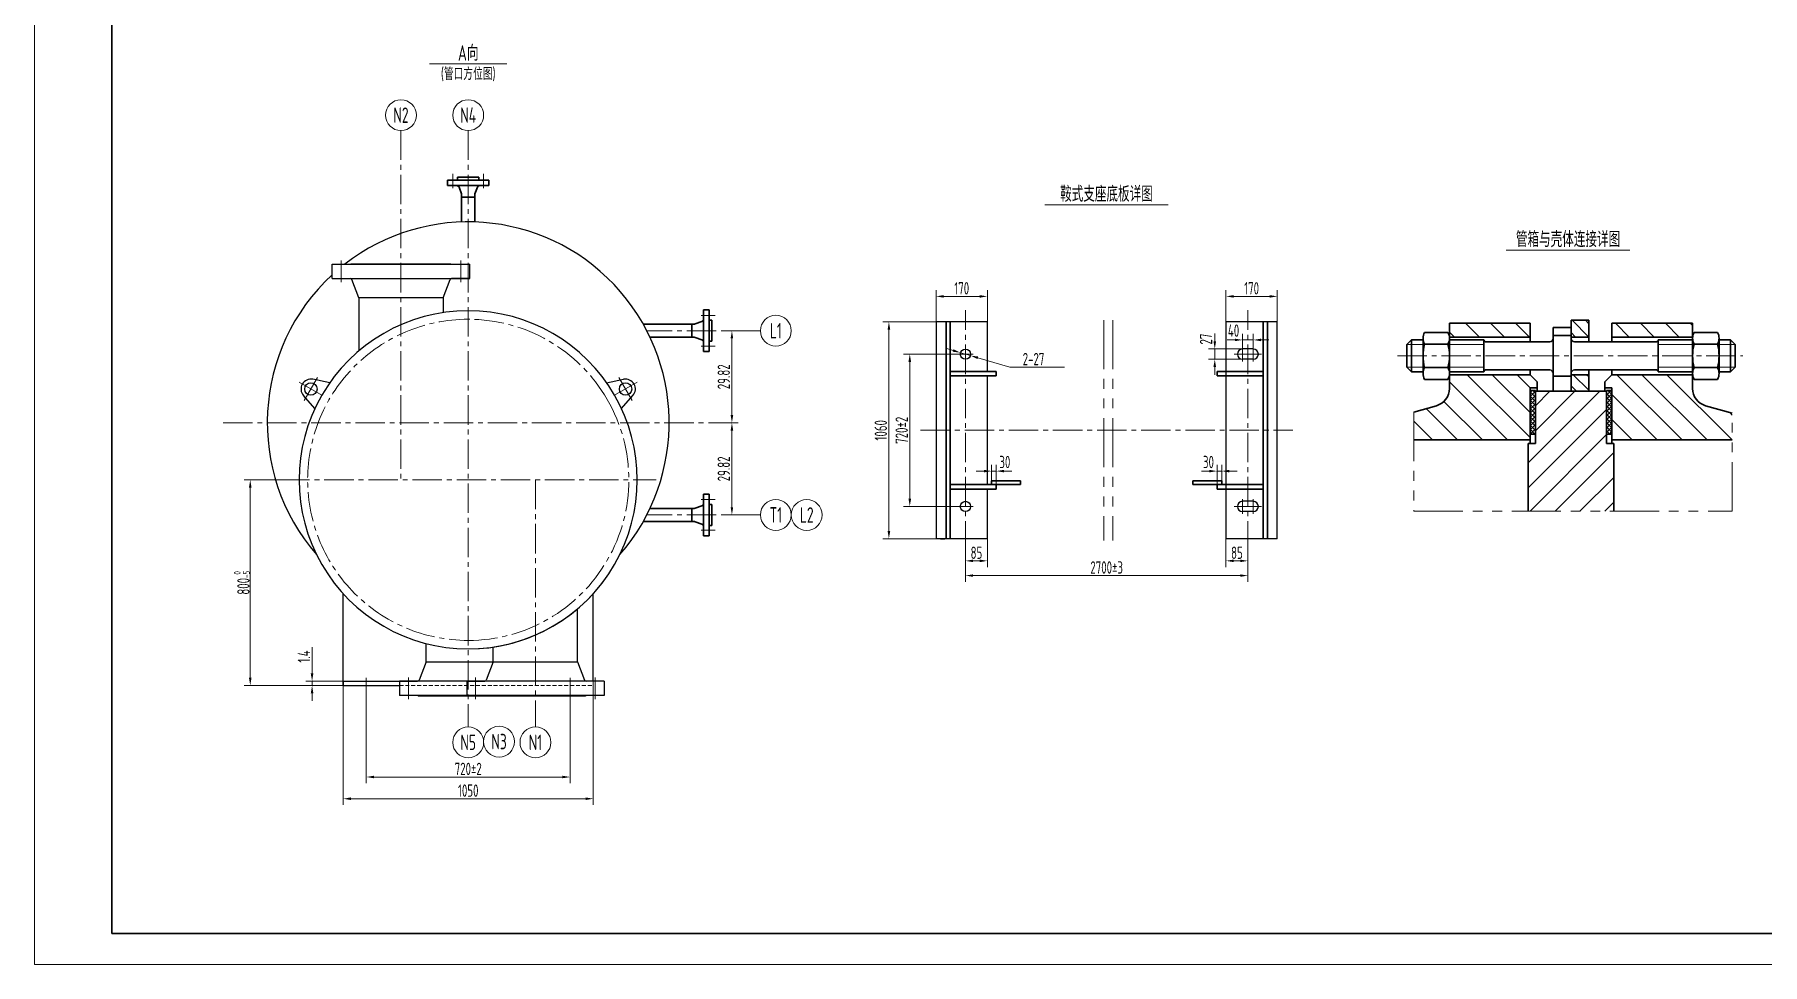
# Model space of a CAD drawing. Header units: millimetres. Extents: x 5765 to 6606, y -201 to 393.
# Drawn here: x 5765 to 6324, y -201 to 101 of the extents above; entities that cross this region are included whole.
import ezdxf
from ezdxf.enums import TextEntityAlignment as Align

# ---------------------------------------------------------------- set-up
doc = ezdxf.new("R2010")
doc.units = ezdxf.units.MM
for name, pattern in [('CENTER2', [28.575, 19.05, -3.175, 3.175, -3.175]), ('DASHED2', [9.525, 6.35, -3.175]), ('PHANTOM2', [31.75, 15.875, -3.175, 3.175, -3.175, 3.175, -3.175])]:
    doc.linetypes.add(name, pattern=pattern)
for name, color, linetype, lineweight in [('1粗实线', 7, 'Continuous', 35), ('2细实线', 3, 'Continuous', 13), ('3中心线', 1, 'CENTER2', 13), ('4虚线', 4, 'DASHED2', 13), ('5双点划线', 2, 'PHANTOM2', 13), ('6剖面线', 6, 'Continuous', 13), ('7文本', 2, 'Continuous', 13), ('8标注', 3, 'Continuous', 13), ('9图表', 4, 'Continuous', 13)]:
    doc.layers.add(name, color=color, linetype=linetype, lineweight=lineweight)
doc.styles.add('lanpec', font='bpec_e.shx', dxfattribs={"width": 0.75, "bigfont": 'hztxt.shx'})
doc.styles.add('lanpec-dim', font='bpec_e.shx', dxfattribs={"width": 0.75})
doc.dimstyles.new('lanpec', dxfattribs={"dimtxt": 4, "dimasz": 2.5, "dimexe": 2, "dimexo": 0, "dimtad": 1, "dimdsep": 46, "dimtxsty": 'lanpec-dim', "dimcen": 2.5, "dimclrd": 256, "dimclre": 256, "dimclrt": 256, "dimazin": 0, "dimtfac": 1, "dimtmove": 0, "dimatfit": 3, "dimfxl": 1, "dimlwd": -1, "dimlwe": -1, "dimarcsym": 0})
doc.dimstyles.new('lanpec$0', dxfattribs={"dimscale": 10, "dimtxt": 4, "dimasz": 2.5, "dimexe": 2, "dimexo": 0, "dimtad": 1, "dimdec": 1, "dimdsep": 46, "dimtxsty": 'lanpec-dim', "dimcen": 0.09, "dimclrd": 256, "dimclre": 256, "dimclrt": 256, "dimadec": 1, "dimazin": 0, "dimtfac": 0.707, "dimtdec": 1, "dimtmove": 0, "dimatfit": 3, "dimfxl": 1, "dimarcsym": 0})
doc.dimstyles.new('lanpec$3', dxfattribs={"dimtxt": 4, "dimasz": 2.5, "dimexe": 2, "dimexo": 0, "dimtad": 1, "dimtih": 1, "dimtoh": 1, "dimdsep": 46, "dimtxsty": 'lanpec-dim', "dimcen": 2.5, "dimclrd": 256, "dimclre": 256, "dimclrt": 256, "dimazin": 0, "dimtfac": 1, "dimtmove": 0, "dimatfit": 3, "dimfxl": 1, "dimlwd": -1, "dimlwe": -1, "dimarcsym": 0})
pattern_1 = [(135, (5538.121, 1424.7314), (-4.041115, -4.041115), [])]
pattern_2 = [(45, (5538.121, 1424.7314), (-0.6735192, 0.6735192), []), (135, (5538.121, 1424.7314), (-0.6735192, -0.6735192), [])]

# ---------------------------------------------------------------- blocks, each defined once
blk = doc.blocks.new('A1')
at = {"layer": '1粗实线'}
blk.add_lwpolyline([(-816, 10), (-10, 10), (-10, 584), (-816, 584)], close=True, dxfattribs=at)
at = {"layer": '9图表'}
blk.add_lwpolyline([(-841, 0), (0, 0), (0, 594), (-841, 594)], close=True, dxfattribs=at)
blk = doc.blocks.new('*D25')
at = {"layer": '8标注', "transparency": 16777216}
for p, q in [((6056.91, 7.52), (6056.91, 17.76)), ((6073.55, 7.52), (6073.55, 17.76)), ((6059.41, 15.76), (6071.05, 15.76))]:
    blk.add_line(p, q, dxfattribs=at)
for points in [[(6059.41, 16.18), (6059.41, 15.34), (6056.91, 15.76)], [(6071.05, 16.18), (6071.05, 15.34), (6073.55, 15.76)]]:
    blk.add_solid(points, dxfattribs=at)
at = {"layer": 'Defpoints', "color": 0, "transparency": 16777216}
for p in [(6073.55, 15.76), (6056.91, 7.52), (6073.55, 7.52)]:
    blk.add_point(p, dxfattribs=at)
at = {"layer": '8标注', "transparency": 16777216, "insert": (6065.23, 18.38), "char_height": 4, "attachment_point": 5, "style": 'lanpec-dim'}
blk.add_mtext('170', dxfattribs=at)
blk = doc.blocks.new('*D34')
at = {"layer": '8标注', "transparency": 16777216}
for p, q in [((6150.78, 7.52), (6150.78, 17.76)), ((6167.41, 7.52), (6167.41, 17.76)), ((6153.28, 15.76), (6164.91, 15.76))]:
    blk.add_line(p, q, dxfattribs=at)
for points in [[(6153.28, 16.18), (6153.28, 15.34), (6150.78, 15.76)], [(6164.91, 16.18), (6164.91, 15.34), (6167.41, 15.76)]]:
    blk.add_solid(points, dxfattribs=at)
at = {"layer": 'Defpoints', "color": 0, "transparency": 16777216}
for p in [(6167.41, 15.76), (6150.78, 7.52), (6167.41, 7.52)]:
    blk.add_point(p, dxfattribs=at)
at = {"layer": '8标注', "transparency": 16777216, "insert": (6159.09, 18.38), "char_height": 4, "attachment_point": 5, "style": 'lanpec-dim'}
blk.add_mtext('170', dxfattribs=at)
blk = doc.blocks.new('*D26')
at = {"layer": '8标注', "transparency": 16777216}
for p, q in [((6066.43, -66.53), (6066.43, -76.65)), ((6157.89, -66.53), (6157.89, -76.65)), ((6068.93, -74.65), (6155.39, -74.65))]:
    blk.add_line(p, q, dxfattribs=at)
for points in [[(6068.93, -74.23), (6068.93, -75.06), (6066.43, -74.65)], [(6155.39, -74.23), (6155.39, -75.06), (6157.89, -74.65)]]:
    blk.add_solid(points, dxfattribs=at)
at = {"layer": 'Defpoints', "color": 0, "transparency": 16777216}
for p in [(6066.43, -66.53), (6157.89, -66.53), (6157.89, -74.65)]:
    blk.add_point(p, dxfattribs=at)
at = {"layer": '8标注', "transparency": 16777216, "insert": (6112.16, -72.02), "char_height": 4, "width": 3.1429, "attachment_point": 5, "style": 'lanpec-dim'}
blk.add_mtext('2700%%P3', dxfattribs=at)
blk = doc.blocks.new('*D27')
at = {"layer": '8标注', "transparency": 16777216}
for p, q in [((6147.16, 1.23), (6147.16, 3.73)), ((6156.16, -1.27), (6145.16, -1.27)), ((6156.16, -4.6), (6145.16, -4.6)), ((6147.16, -1.27), (6147.16, -4.6)), ((6147.16, -7.1), (6147.16, -9.6))]:
    blk.add_line(p, q, dxfattribs=at)
for points in [[(6146.74, 1.23), (6147.58, 1.23), (6147.16, -1.27)], [(6146.74, -7.1), (6147.58, -7.1), (6147.16, -4.6)]]:
    blk.add_solid(points, dxfattribs=at)
at = {"layer": 'Defpoints', "color": 0, "transparency": 16777216}
for p in [(6147.16, -4.6), (6156.16, -1.27), (6156.16, -4.6)]:
    blk.add_point(p, dxfattribs=at)
at = {"layer": '8标注', "transparency": 16777216, "insert": (6144.33, 1.95), "char_height": 4, "attachment_point": 5, "rotation": 90, "style": 'lanpec-dim'}
blk.add_mtext('27', dxfattribs=at)
blk = doc.blocks.new('*D28')
at = {"layer": '8标注', "transparency": 16777216}
for p, q in [((6153.66, 1.66), (6151.16, 1.66)), ((6156.16, -1.27), (6156.16, 3.66)), ((6159.63, 1.66), (6156.16, 1.66)), ((6159.63, -1.27), (6159.63, 3.66)), ((6162.13, 1.66), (6164.63, 1.66))]:
    blk.add_line(p, q, dxfattribs=at)
for points in [[(6153.66, 2.08), (6153.66, 1.25), (6156.16, 1.66)], [(6162.13, 2.08), (6162.13, 1.25), (6159.63, 1.66)]]:
    blk.add_solid(points, dxfattribs=at)
at = {"layer": 'Defpoints', "color": 0, "transparency": 16777216}
for p in [(6156.16, 1.66), (6156.16, -1.27), (6159.63, -1.27)]:
    blk.add_point(p, dxfattribs=at)
at = {"layer": '8标注', "transparency": 16777216, "insert": (6153.24, 4.67), "char_height": 4, "attachment_point": 5, "style": 'lanpec-dim'}
blk.add_mtext('40', dxfattribs=at)
blk = doc.blocks.new('*D29')
at = {"layer": '8标注', "transparency": 16777216}
for p, q in [((6063.94, -2.94), (6046.41, -2.94)), ((6048.41, -5.44), (6048.41, -49.76)), ((6063.94, -52.26), (6046.41, -52.26))]:
    blk.add_line(p, q, dxfattribs=at)
for points in [[(6047.99, -5.44), (6048.83, -5.44), (6048.41, -2.94)], [(6047.99, -49.76), (6048.83, -49.76), (6048.41, -52.26)]]:
    blk.add_solid(points, dxfattribs=at)
at = {"layer": 'Defpoints', "color": 0, "transparency": 16777216}
for p in [(6063.94, -2.94), (6048.41, -52.26), (6063.94, -52.26)]:
    blk.add_point(p, dxfattribs=at)
at = {"layer": '8标注', "transparency": 16777216, "insert": (6045.79, -27.6), "char_height": 4, "width": 3.1429, "attachment_point": 5, "rotation": 90, "style": 'lanpec-dim'}
blk.add_mtext('720±2', dxfattribs=at)
blk = doc.blocks.new('*D30')
at = {"layer": '8标注', "transparency": 16777216}
for p, q in [((6056.91, 7.52), (6039.65, 7.52)), ((6041.65, -60.21), (6041.65, 5.02)), ((6056.91, -62.71), (6039.65, -62.71))]:
    blk.add_line(p, q, dxfattribs=at)
for points in [[(6041.24, 5.02), (6042.07, 5.02), (6041.65, 7.52)], [(6041.24, -60.21), (6042.07, -60.21), (6041.65, -62.71)]]:
    blk.add_solid(points, dxfattribs=at)
at = {"layer": 'Defpoints', "color": 0, "transparency": 16777216}
for p in [(6041.65, 7.52), (6056.91, 7.52), (6056.91, -62.71)]:
    blk.add_point(p, dxfattribs=at)
at = {"layer": '8标注', "transparency": 16777216, "insert": (6039.03, -27.6), "char_height": 4, "attachment_point": 5, "rotation": 90, "style": 'lanpec-dim'}
blk.add_mtext('1060', dxfattribs=at)
blk = doc.blocks.new('*D31')
at = {"layer": '8标注', "transparency": 16777216}
for p, q in [((6066.43, -62.71), (6066.43, -71.87)), ((6073.55, -62.71), (6073.55, -71.87)), ((6068.93, -69.87), (6071.05, -69.87))]:
    blk.add_line(p, q, dxfattribs=at)
for points in [[(6068.93, -69.46), (6068.93, -70.29), (6066.43, -69.87)], [(6071.05, -69.46), (6071.05, -70.29), (6073.55, -69.87)]]:
    blk.add_solid(points, dxfattribs=at)
at = {"layer": 'Defpoints', "color": 0, "transparency": 16777216}
for p in [(6066.43, -62.71), (6073.55, -62.71), (6073.55, -69.87)]:
    blk.add_point(p, dxfattribs=at)
at = {"layer": '8标注', "transparency": 16777216, "insert": (6069.99, -67.25), "char_height": 4, "attachment_point": 5, "style": 'lanpec-dim'}
blk.add_mtext('85', dxfattribs=at)
blk = doc.blocks.new('*D32')
at = {"layer": '8标注', "transparency": 16777216}
for p, q in [((6150.78, -62.71), (6150.78, -71.87)), ((6157.89, -62.71), (6157.89, -71.87)), ((6155.39, -69.87), (6153.28, -69.87))]:
    blk.add_line(p, q, dxfattribs=at)
for points in [[(6153.28, -69.46), (6153.28, -70.29), (6150.78, -69.87)], [(6155.39, -69.46), (6155.39, -70.29), (6157.89, -69.87)]]:
    blk.add_solid(points, dxfattribs=at)
at = {"layer": 'Defpoints', "color": 0, "transparency": 16777216}
for p in [(6150.78, -62.71), (6157.89, -62.71), (6150.78, -69.87)]:
    blk.add_point(p, dxfattribs=at)
at = {"layer": '8标注', "transparency": 16777216, "insert": (6154.33, -67.25), "char_height": 4, "attachment_point": 5, "style": 'lanpec-dim'}
blk.add_mtext('85', dxfattribs=at)
blk = doc.blocks.new('*D35')
at = {"layer": '8标注', "transparency": 16777216}
for p, q in [((6062.44, -1.76), (6060.04, -1.05)), ((6064.83, -2.47), (6068.03, -3.41)), ((6080.78, -7.16), (6070.42, -4.11)), ((6092.92, -7.16), (6080.78, -7.16))]:
    blk.add_line(p, q, dxfattribs=at)
for points in [[(6062.55, -1.36), (6062.32, -2.16), (6064.83, -2.47)], [(6070.54, -3.71), (6070.31, -4.51), (6068.03, -3.41)]]:
    blk.add_solid(points, dxfattribs=at)
at = {"layer": 'Defpoints', "color": 0, "transparency": 16777216}
for p in [(6064.83, -2.47), (6068.03, -3.41)]:
    blk.add_point(p, dxfattribs=at)
at = {"layer": '8标注', "transparency": 16777216, "insert": (6088.48, -4.54), "char_height": 4, "attachment_point": 5, "style": 'lanpec-dim'}
blk.add_mtext('2-27', dxfattribs=at)
blk = doc.blocks.new('*D36')
at = {"layer": '8标注', "transparency": 16777216}
for p, q in [((6074.92, -43.91), (6074.92, -38.82)), ((6076.41, -45.18), (6076.41, -38.82)), ((6072.42, -40.82), (6069.92, -40.82)), ((6074.92, -40.82), (6076.41, -40.82)), ((6078.91, -40.82), (6081.41, -40.82))]:
    blk.add_line(p, q, dxfattribs=at)
for points in [[(6072.42, -40.4), (6072.42, -41.23), (6074.92, -40.82)], [(6078.91, -40.4), (6078.91, -41.23), (6076.41, -40.82)]]:
    blk.add_solid(points, dxfattribs=at)
at = {"layer": 'Defpoints', "color": 0, "transparency": 16777216}
for p in [(6074.92, -43.91), (6076.41, -40.82), (6076.41, -45.18)]:
    blk.add_point(p, dxfattribs=at)
at = {"layer": '8标注', "transparency": 16777216, "insert": (6079.2, -37.87), "char_height": 4, "attachment_point": 5, "style": 'lanpec-dim'}
blk.add_mtext('30', dxfattribs=at)
blk = doc.blocks.new('*D33')
at = {"layer": '8标注', "transparency": 16777216}
for p, q in [((6147.91, -45.18), (6147.91, -38.82)), ((6149.4, -43.91), (6149.4, -38.82)), ((6145.41, -40.82), (6142.91, -40.82)), ((6149.4, -40.82), (6147.91, -40.82)), ((6151.9, -40.82), (6154.4, -40.82))]:
    blk.add_line(p, q, dxfattribs=at)
for points in [[(6145.41, -40.4), (6145.41, -41.23), (6147.91, -40.82)], [(6151.9, -40.4), (6151.9, -41.23), (6149.4, -40.82)]]:
    blk.add_solid(points, dxfattribs=at)
at = {"layer": 'Defpoints', "color": 0, "transparency": 16777216}
for p in [(6147.91, -40.82), (6149.4, -43.91), (6147.91, -45.18)]:
    blk.add_point(p, dxfattribs=at)
at = {"layer": '8标注', "transparency": 16777216, "insert": (6145.12, -37.87), "char_height": 4, "attachment_point": 5, "style": 'lanpec-dim'}
blk.add_mtext('30', dxfattribs=at)
blk = doc.blocks.new('*U38')
at = {"layer": '2细实线'}
blk.add_line((-20, 0), (20, 0), dxfattribs=at)
at = {"layer": '7文本', "style": 'lanpec', "width": 0.75}
for tag, height, p in [('节点图名称', 5, (0, 3.5)), ('比例', 4, (0, -3.25))]:
    blk.add_attdef(tag, text='', height=height, dxfattribs=at).set_placement(p, align=Align.MIDDLE_CENTER)
blk = doc.blocks.new('*D67')
at = {"layer": '8标注', "transparency": 16777216}
for p, q in [((5872.44, -112.45), (5872.44, -141.87)), ((5938.44, -112.38), (5938.44, -141.87)), ((5874.94, -139.87), (5935.94, -139.87))]:
    blk.add_line(p, q, dxfattribs=at)
for points in [[(5874.94, -139.45), (5874.94, -140.28), (5872.44, -139.87)], [(5935.94, -139.45), (5935.94, -140.28), (5938.44, -139.87)]]:
    blk.add_solid(points, dxfattribs=at)
at = {"layer": 'Defpoints', "color": 0, "transparency": 16777216}
for p in [(5872.44, -112.45), (5938.44, -112.38), (5938.44, -139.87)]:
    blk.add_point(p, dxfattribs=at)
at = {"layer": '8标注', "transparency": 16777216, "insert": (5905.44, -137.24), "char_height": 4, "attachment_point": 5, "style": 'lanpec-dim'}
blk.add_mtext('720±2', dxfattribs=at)
blk = doc.blocks.new('*D68')
at = {"layer": '8标注', "transparency": 16777216}
for p, q in [((5864.94, -110.24), (5864.94, -148.9)), ((5945.94, -110.24), (5945.94, -148.9)), ((5867.44, -146.9), (5943.44, -146.9))]:
    blk.add_line(p, q, dxfattribs=at)
for points in [[(5867.44, -146.48), (5867.44, -147.32), (5864.94, -146.9)], [(5943.44, -146.48), (5943.44, -147.32), (5945.94, -146.9)]]:
    blk.add_solid(points, dxfattribs=at)
at = {"layer": 'Defpoints', "color": 0, "transparency": 16777216}
for p in [(5864.94, -110.24), (5945.94, -110.24), (5945.94, -146.9)]:
    blk.add_point(p, dxfattribs=at)
at = {"layer": '8标注', "transparency": 16777216, "insert": (5905.44, -144.27), "char_height": 4, "attachment_point": 5, "style": 'lanpec-dim'}
blk.add_mtext('1050', dxfattribs=at)
blk = doc.blocks.new('*D69')
at = {"layer": '8标注', "transparency": 16777216}
for p, q in [((5845.34, -43.64), (5832.87, -43.64)), ((5834.87, -46.14), (5834.87, -107.74)), ((5864.94, -110.24), (5832.87, -110.24))]:
    blk.add_line(p, q, dxfattribs=at)
for points in [[(5834.45, -46.14), (5835.29, -46.14), (5834.87, -43.64)], [(5834.45, -107.74), (5835.29, -107.74), (5834.87, -110.24)]]:
    blk.add_solid(points, dxfattribs=at)
at = {"layer": 'Defpoints', "color": 0, "transparency": 16777216}
for p in [(5845.34, -43.64), (5834.87, -110.24), (5864.94, -110.24)]:
    blk.add_point(p, dxfattribs=at)
at = {"layer": '8标注', "transparency": 16777216, "insert": (5832.14, -76.94), "char_height": 4, "attachment_point": 5, "rotation": 90, "style": 'lanpec-dim'}
blk.add_mtext('800{\\H0.525x;\\S 0^ -5;}', dxfattribs=at)
blk = doc.blocks.new('管口号')
at = {"layer": '2细实线'}
blk.add_circle((0, 5), 5, dxfattribs=at)
at = {"layer": '7文本', "style": 'lanpec', "width": 0.75}
blk.add_attdef('N', text='', height=5, dxfattribs=at).set_placement((0, 5), align=Align.MIDDLE_CENTER)
blk = doc.blocks.new('*U66')
at = {"layer": '2细实线'}
blk.add_line((-12.5, 0), (12.5, 0), dxfattribs=at)
at = {"layer": '7文本', "style": 'lanpec', "width": 0.75}
for tag, height, p in [('节点图名称', 5, (0, 3.5)), ('比例', 4, (0, -3.25))]:
    blk.add_attdef(tag, text='', height=height, dxfattribs=at).set_placement(p, align=Align.MIDDLE_CENTER)
blk = doc.blocks.new('*D70')
at = {"layer": '8标注', "transparency": 16777216}
for p, q in [((5854.88, -106.34), (5854.88, -97.82)), ((5864.94, -108.84), (5852.88, -108.84)), ((5864.94, -110.24), (5852.88, -110.24)), ((5854.88, -110.24), (5854.88, -108.84)), ((5854.88, -112.74), (5854.88, -115.24))]:
    blk.add_line(p, q, dxfattribs=at)
for points in [[(5854.46, -106.34), (5855.3, -106.34), (5854.88, -108.84)], [(5854.46, -112.74), (5855.3, -112.74), (5854.88, -110.24)]]:
    blk.add_solid(points, dxfattribs=at)
at = {"layer": 'Defpoints', "color": 0, "transparency": 16777216}
for p in [(5854.88, -108.84), (5864.94, -108.84), (5864.94, -110.24)]:
    blk.add_point(p, dxfattribs=at)
at = {"layer": '8标注', "transparency": 16777216, "insert": (5852.25, -100.83), "char_height": 4, "attachment_point": 5, "rotation": 90, "style": 'lanpec-dim'}
blk.add_mtext('1.4', dxfattribs=at)
blk = doc.blocks.new('*D72')
at = {"layer": '8标注', "transparency": 16777216}
for p, q in [((5988.82, 4.64), (5992.82, 4.64)), ((5990.82, 2.14), (5990.82, -22.68)), ((5984.82, -25.18), (5992.82, -25.18))]:
    blk.add_line(p, q, dxfattribs=at)
for points in [[(5990.4, 2.14), (5991.24, 2.14), (5990.82, 4.64)], [(5990.4, -22.68), (5991.24, -22.68), (5990.82, -25.18)]]:
    blk.add_solid(points, dxfattribs=at)
at = {"layer": 'Defpoints', "color": 0, "transparency": 16777216}
for p in [(5988.82, 4.64), (5984.82, -25.18), (5990.82, -25.18)]:
    blk.add_point(p, dxfattribs=at)
at = {"layer": '8标注', "transparency": 16777216, "insert": (5988.19, -10.27), "char_height": 4, "attachment_point": 5, "rotation": 90, "style": 'lanpec-dim'}
blk.add_mtext('29.82', dxfattribs=at)
blk = doc.blocks.new('*D71')
at = {"layer": '8标注', "transparency": 16777216}
for p, q in [((5984.82, -25.18), (5992.82, -25.18)), ((5990.82, -52.5), (5990.82, -27.68)), ((5987.9, -55), (5992.82, -55))]:
    blk.add_line(p, q, dxfattribs=at)
for points in [[(5990.4, -27.68), (5991.24, -27.68), (5990.82, -25.18)], [(5990.4, -52.5), (5991.24, -52.5), (5990.82, -55)]]:
    blk.add_solid(points, dxfattribs=at)
at = {"layer": 'Defpoints', "color": 0, "transparency": 16777216}
for p in [(5984.82, -25.18), (5990.82, -25.18), (5987.9, -55)]:
    blk.add_point(p, dxfattribs=at)
at = {"layer": '8标注', "transparency": 16777216, "insert": (5988.19, -40.09), "char_height": 4, "attachment_point": 5, "rotation": 90, "style": 'lanpec-dim'}
blk.add_mtext('29.82', dxfattribs=at)

msp = doc.modelspace()

# ---------------------------------------------------------------- hatches: boundary and pattern name
at = {"layer": '6剖面线', "ltscale": 0.5}
h = msp.add_hatch(dxfattribs=at)
h.set_pattern_fill('ANSI31', color=256, scale=1.8, angle=90, style=0)
h.set_pattern_definition(pattern_1)
h.paths.add_polyline_path([(6249.262, 2.611), (6249.262, 7.066), (6223.15, 7.066), (6223.15, 2.611)])
edge = h.paths.add_edge_path()
edge.add_line((6249.262, -13.824), (6251.566, -13.824))
edge.add_line((6251.566, -13.824), (6251.566, -11.904))
edge.add_line((6251.566, -11.904), (6249.262, -9.6))
edge.add_line((6249.262, -9.6), (6223.15, -9.6))
edge.add_line((6223.15, -9.6), (6223.15, -14.087))
edge.add_arc((6217.39, -14.087), 5.76, 285.9454, 360, ccw=False)
edge.add_line((6218.973, -19.626), (6211.623, -21.725))
edge.add_line((6211.623, -21.725), (6211.623, -30.72))
edge.add_line((6211.623, -30.72), (6249.262, -30.72))
edge.add_line((6249.262, -30.72), (6249.262, -13.824))
h = msp.add_hatch(dxfattribs=at)
h.set_pattern_fill('ANSI31', color=256, scale=0.96, angle=90, style=0)
h.set_pattern_definition([(135, (-8276.9207, -2599.4748), (-2.1552615, -2.1552615), [])])
h.paths.add_polyline_path([(6268.27, 8.026), (6262.51, 8.026), (6262.51, 2.611), (6268.27, 2.611)])
h.paths.add_polyline_path([(6268.27, -9.6), (6262.51, -9.6), (6262.51, -14.976), (6268.27, -14.976)])
h = msp.add_hatch(dxfattribs=at)
h.set_pattern_fill('ANSI31', color=256, scale=1.8, angle=90, style=0)
h.set_pattern_definition(pattern_1)
h.paths.add_polyline_path([(6306.048, -19.626, -0.3348603), (6301.87, -14.087), (6301.87, -9.6), (6275.758, -9.6), (6273.454, -11.904), (6273.454, -13.824), (6275.758, -13.824), (6275.758, -30.72), (6314.715, -30.72), (6314.715, -22.102)])
h.paths.add_polyline_path([(6275.758, 7.066), (6275.758, 2.611), (6301.87, 2.611), (6301.87, 7.066)])
at = {"layer": '6剖面线'}
h = msp.add_hatch(dxfattribs=at)
h.set_pattern_fill('ANSI31', color=256, scale=1.8, angle=180, style=0)
h.set_pattern_definition([(225, (6250.2164, -36.623), (4.0411, -4.0411), [])])
h.paths.add_polyline_path([(6250.99, -14.976), (6250.99, -31.896), (6249.838, -31.896), (6250.99, -53.76), (6276.334, -53.76), (6276.334, -31.896), (6274.03, -31.896), (6274.03, -14.976)])
h.paths.add_polyline_path([(6249.838, -31.896), (6248.686, -31.896), (6248.686, -53.76), (6250.99, -53.76)])
at = {"layer": '6剖面线', "ltscale": 0.5}
h = msp.add_hatch(dxfattribs=at)
h.set_pattern_fill('ANSI37', color=256, scale=0.3, style=0)
h.set_pattern_definition(pattern_2)
h.paths.add_polyline_path([(6249.262, -28.8), (6250.99, -28.8), (6250.99, -14.72), (6249.262, -14.72)])
h = msp.add_hatch(dxfattribs=at)
h.set_pattern_fill('ANSI37', color=256, scale=0.3, style=0)
h.set_pattern_definition(pattern_2)
h.paths.add_polyline_path([(6275.758, -14.72), (6274.03, -14.72), (6274.03, -28.8), (6275.758, -28.8)])

# ---------------------------------------------------------------- linework, layer by layer
for p, q in [((5861.42, 26.156), (5905.92, 26.156)), ((5861.42, 21.546), (5861.42, 26.156)), ((5867.48, 26.356), (5899.86, 26.356)), ((5867.48, 26.156), (5867.48, 26.356)), ((5889.25, 26.156), (5889.25, 26.356)), ((5899.86, 26.156), (5899.86, 26.356)), ((5905.92, 21.546), (5905.92, 26.156)), ((5861.42, 21.546), (5905.92, 21.546)), ((5861.42, 21.546), (5867.275, 21.546)), ((5870.02, 15.256), (5867.742, 21.224)), ((5883.19, 21.546), (5889.045, 21.546)), ((5897.32, 15.256), (5899.597, 21.224)), ((5905.92, 21.546), (5900.064, 21.546)), ((5897.32, 15.256), (5870.02, 15.256)), ((5870.02, 15.256), (5870.02, -1.895)), ((5897.32, 15.256), (5897.32, 10.5)), ((6073.546, 7.52), (6056.914, 7.52)), ((6056.914, 7.52), (6056.914, -62.714)), ((6073.546, -8.528), (6073.546, 7.52)), ((6167.407, 7.52), (6150.775, 7.52)), ((6150.775, 7.52), (6150.775, -62.714)), ((6167.407, -62.714), (6167.407, 7.52)), ((6159.626, -1.273), (6156.157, -1.273)), ((6159.626, -4.6), (6156.157, -4.6)), ((5860.632, -12.182), (5855.118, -11.093)), ((5950.247, -12.182), (5955.762, -11.093)), ((6073.546, -45.181), (6073.546, -10.013)), ((5855.789, -20.57), (5852.089, -16.339)), ((5955.09, -20.57), (5958.79, -16.339)), ((6073.546, -62.714), (6073.546, -46.665)), ((6159.626, -50.594), (6156.157, -50.594)), ((6159.626, -53.92), (6156.157, -53.92)), ((6073.546, -62.714), (6056.914, -62.714)), ((6058.354, -62.714), (6059.794, -62.714)), ((6167.407, -62.714), (6150.775, -62.714)), ((5864.94, -110.244), (5864.94, -80.486)), ((5945.94, -108.834), (5945.94, -80.486)), ((5940.86, -102.544), (5940.86, -85.393)), ((5891.79, -102.544), (5891.79, -96.665)), ((5913.56, -102.544), (5913.56, -97.789)), ((5891.79, -102.544), (5889.512, -108.512)), ((5891.79, -102.544), (5919.09, -102.544)), ((5913.56, -102.544), (5911.282, -108.512)), ((5913.56, -102.544), (5940.86, -102.544)), ((5940.86, -102.544), (5943.137, -108.512)), ((5945.94, -108.834), (5945.94, -104.993)), ((5864.94, -108.844), (5883.19, -108.844)), ((5864.94, -108.844), (5864.94, -110.244)), ((5864.94, -110.244), (5883.19, -110.244)), ((5864.94, -110.244), (5883.19, -110.244)), ((5883.19, -108.834), (5883.19, -113.444)), ((5883.19, -108.834), (5889.045, -108.834)), ((5927.69, -108.834), (5883.19, -108.834)), ((5904.96, -108.834), (5904.96, -113.444)), ((5904.96, -108.834), (5910.815, -108.834)), ((5949.46, -108.834), (5904.96, -108.834)), ((5927.69, -108.834), (5921.834, -108.834)), ((5945.94, -108.844), (5927.69, -108.844)), ((5949.46, -108.834), (5943.604, -108.834)), ((5949.46, -108.834), (5949.46, -113.444)), ((5927.69, -113.444), (5883.19, -113.444)), ((5889.25, -113.444), (5889.25, -113.644)), ((5921.63, -113.644), (5889.25, -113.644)), ((5949.46, -113.444), (5904.96, -113.444)), ((5911.02, -113.444), (5911.02, -113.644)), ((5943.4, -113.644), (5911.02, -113.644)), ((5921.63, -113.444), (5921.63, -113.644)), ((5943.4, -113.444), (5943.4, -113.644))]:
    msp.add_line(p, q)
at = {"ltscale": 2}
for centre in [(6066.43, -2.937), (6066.43, -52.257)]:
    msp.add_circle(centre, 1.663, dxfattribs=at)
for centre in [(5854.498, -14.233), (5956.382, -14.233)]:
    msp.add_circle(centre, 2)
for centre, radius, start, end in [((5905.44, -25.179), 65.061, 318.9992, 127.90529), ((5905.44, -25.179), 65.061, 132.5781, 221.0008), ((5867.275, 21.046), 0.5, 20.88476, 90), ((5900.064, 21.046), 0.5, 90, 159.11524), ((5905.44, -43.644), 54.75, 90, 150), ((5905.44, -43.644), 54.75, 30, 90), ((6156.157, -2.937), 1.663, 90, 270), ((6159.626, -2.937), 1.663, 270, 90), ((5854.498, -14.233), 3.2, 78.82881, 221.17119), ((5956.382, -14.233), 3.2, 318.82881, 101.17119), ((5905.44, -43.644), 54.75, 150, 270), ((5905.44, -43.644), 54.75, 270, 30), ((6156.157, -52.257), 1.663, 90, 270), ((6159.626, -52.257), 1.663, 270, 90), ((5905.44, -43.644), 54.75, 270, 324.92537), ((5889.045, -108.334), 0.5, 270, 339.11524), ((5910.815, -108.334), 0.5, 270, 339.11524), ((5943.604, -108.334), 0.5, 200.88476, 270)]:
    msp.add_arc(centre, radius, start, end)
at = {"layer": '1粗实线', "ltscale": 0.5}
for p, q in [((5912.16, 53.428), (5898.72, 53.428)), ((5898.72, 53.428), (5898.72, 51.636)), ((5898.72, 51.636), (5912.16, 51.636)), ((5908.872, 54.368), (5902.008, 54.368)), ((5902.008, 54.368), (5902.008, 53.428)), ((5902.471, 51.113), (5903.254, 48.995)), ((5908.408, 51.113), (5907.625, 48.995)), ((5908.872, 54.368), (5908.872, 53.428)), ((5912.16, 53.428), (5912.16, 51.636)), ((5903.304, 48.717), (5903.304, 47.868)), ((5903.304, 47.868), (5907.576, 47.868)), ((5903.304, 47.868), (5903.304, 39.847)), ((5907.576, 48.717), (5907.576, 47.868)), ((5907.576, 47.868), (5907.576, 39.847)), ((5983.408, 11.362), (5981.616, 11.362)), ((5981.616, 11.362), (5981.616, -2.078)), ((5983.408, -2.078), (5983.408, 11.362)), ((5977.848, 6.778), (5962.111, 6.778)), ((5977.848, 6.778), (5977.848, 2.506)), ((5978.697, 6.778), (5977.848, 6.778)), ((5981.093, 7.611), (5978.974, 6.828)), ((5984.348, 8.074), (5983.408, 8.074)), ((5984.348, 1.21), (5984.348, 8.074)), ((5977.848, 2.506), (5964.316, 2.506)), ((5978.697, 2.506), (5977.848, 2.506)), ((5981.093, 1.674), (5978.974, 2.457)), ((5984.348, 1.21), (5983.408, 1.21)), ((5983.408, -2.078), (5981.616, -2.078)), ((5981.616, -61.725), (5981.616, -48.285)), ((5983.408, -48.285), (5981.616, -48.285)), ((5983.408, -48.285), (5983.408, -61.725)), ((5977.848, -52.869), (5964.316, -52.869)), ((5978.697, -52.869), (5977.848, -52.869)), ((5977.848, -57.141), (5977.848, -52.869)), ((5981.093, -52.036), (5978.974, -52.819)), ((5984.348, -51.573), (5983.408, -51.573)), ((5984.348, -51.573), (5984.348, -58.437)), ((5977.848, -57.141), (5962.111, -57.141)), ((5978.697, -57.141), (5977.848, -57.141)), ((5981.093, -57.973), (5978.974, -57.19)), ((5984.348, -58.437), (5983.408, -58.437)), ((5983.408, -61.725), (5981.616, -61.725))]:
    msp.add_line(p, q, dxfattribs=at)
at = {"layer": '1粗实线'}
for p, q in [((6060.14, 7.52), (6060.14, -62.714)), ((6061.502, 7.52), (6061.502, -62.714)), ((6162.819, 7.52), (6162.819, -62.714)), ((6164.181, 7.52), (6164.181, -62.714)), ((6223.15, 7.066), (6249.262, 7.066)), ((6223.15, 7.066), (6223.15, -14.087)), ((6249.262, 7.066), (6249.262, 1.075)), ((6256.75, 5.722), (6262.51, 5.722)), ((6256.75, 5.722), (6256.75, -14.976)), ((6268.27, 8.026), (6262.51, 8.026)), ((6262.51, 8.026), (6262.51, -14.976)), ((6268.27, 1.075), (6268.27, 8.026)), ((6301.87, 7.066), (6275.758, 7.066)), ((6275.758, 7.066), (6275.758, 1.075)), ((6301.87, 7.066), (6301.87, -14.087)), ((6210.862, 1.69), (6209.326, 0.154)), ((6209.326, 0.154), (6209.326, -7.142)), ((6214.587, 1.69), (6210.862, 1.69)), ((6210.862, 1.69), (6210.862, -8.678)), ((6214.587, -9.197), (6214.587, 2.208)), ((6222.617, 4.109), (6215.12, 4.109)), ((6222.617, 0.307), (6215.12, 0.307)), ((6223.15, 2.611), (6249.262, 2.611)), ((6223.15, -9.197), (6223.15, 2.208)), ((6234.286, 1.69), (6223.15, 1.69)), ((6234.286, 1.69), (6234.286, -8.678)), ((6234.286, 1.69), (6234.286, 1.651)), ((6234.862, 1.075), (6255.598, 1.075)), ((6256.75, 3.121), (6262.51, 3.121)), ((6262.51, 2.611), (6268.27, 2.611)), ((6262.51, 2.227), (6262.51, 2.266)), ((6263.662, 1.075), (6290.158, 1.075)), ((6301.87, 2.611), (6275.758, 2.611)), ((6290.734, 1.69), (6301.87, 1.69)), ((6290.734, 1.69), (6290.734, -8.678)), ((6290.734, 1.69), (6290.734, 1.651)), ((6301.87, -9.197), (6301.87, 2.208)), ((6309.962, 4.109), (6302.342, 4.109)), ((6309.962, 0.307), (6302.342, 0.307)), ((6310.434, -9.197), (6310.434, 2.208)), ((6310.434, 1.69), (6314.158, 1.69)), ((6314.158, 1.69), (6315.694, 0.154)), ((6314.158, 1.69), (6314.158, -8.678)), ((6315.694, 0.154), (6315.694, -7.142)), ((6061.502, -8.528), (6076.412, -8.528)), ((6061.502, -10.013), (6076.412, -10.013)), ((6076.412, -8.528), (6076.412, -10.013)), ((6162.819, -8.528), (6147.91, -8.528)), ((6147.91, -8.528), (6147.91, -10.013)), ((6162.819, -10.013), (6147.91, -10.013)), ((6210.862, -8.678), (6209.326, -7.142)), ((6214.587, -8.678), (6210.862, -8.678)), ((6222.617, -7.296), (6215.12, -7.296)), ((6222.617, -11.098), (6215.12, -11.098)), ((6234.286, -8.678), (6223.15, -8.678)), ((6249.262, -9.6), (6223.15, -9.6)), ((6234.862, -8.064), (6255.598, -8.064)), ((6249.262, -8.064), (6249.262, -9.6)), ((6249.262, -9.6), (6251.566, -11.904)), ((6256.75, -10.11), (6262.51, -10.11)), ((6262.51, -9.6), (6268.27, -9.6)), ((6263.662, -8.064), (6290.158, -8.064)), ((6268.27, -14.976), (6268.27, -8.064)), ((6275.758, -9.6), (6273.454, -11.904)), ((6275.758, -8.064), (6275.758, -9.6)), ((6275.758, -9.6), (6301.87, -9.6)), ((6290.734, -8.678), (6301.87, -8.678)), ((6309.962, -7.296), (6302.342, -7.296)), ((6309.962, -11.098), (6302.342, -11.098)), ((6310.434, -8.678), (6314.158, -8.678)), ((6314.158, -8.678), (6315.694, -7.142)), ((6249.262, -13.824), (6251.566, -13.824)), ((6249.262, -13.824), (6249.262, -31.896)), ((6249.262, -14.72), (6250.99, -14.72)), ((6250.99, -14.72), (6250.99, -31.896)), ((6250.99, -14.784), (6250.99, -28.8)), ((6250.99, -14.976), (6274.03, -14.976)), ((6251.566, -11.904), (6251.566, -14.976)), ((6273.454, -11.904), (6273.454, -14.976)), ((6275.758, -13.824), (6273.454, -13.824)), ((6275.758, -14.72), (6274.03, -14.72)), ((6274.03, -14.72), (6274.03, -28.8)), ((6274.03, -14.784), (6274.03, -31.896)), ((6275.758, -13.824), (6275.758, -31.896)), ((6211.623, -21.725), (6218.973, -19.626)), ((6314.715, -22.102), (6306.048, -19.626)), ((6211.623, -30.72), (6249.262, -30.72)), ((6250.99, -31.896), (6248.686, -31.896)), ((6248.686, -31.896), (6248.686, -53.76)), ((6250.99, -28.8), (6249.262, -28.8)), ((6274.03, -28.8), (6275.758, -28.8)), ((6274.03, -31.896), (6276.334, -31.896)), ((6275.758, -30.72), (6314.715, -30.72)), ((6276.334, -31.896), (6276.334, -53.76)), ((6074.919, -45.181), (6074.919, -43.912)), ((6074.919, -43.912), (6084.253, -43.912)), ((6084.253, -43.912), (6084.253, -45.181)), ((6149.402, -43.912), (6140.068, -43.912)), ((6140.068, -43.912), (6140.068, -45.181)), ((6149.402, -43.912), (6149.402, -45.181)), ((6061.502, -45.181), (6076.412, -45.181)), ((6061.502, -46.665), (6076.412, -46.665)), ((6074.242, -45.181), (6084.253, -45.181)), ((6076.412, -46.665), (6076.412, -45.181)), ((6150.079, -45.181), (6140.068, -45.181)), ((6162.819, -45.181), (6147.91, -45.181)), ((6147.91, -46.665), (6147.91, -45.181)), ((6162.819, -46.665), (6147.91, -46.665))]:
    msp.add_line(p, q, dxfattribs=at)
at = {"layer": '1粗实线', "ltscale": 0.5}
for centre, start, end in [((5901.721, 50.836), 20.28013, 90), ((5909.159, 50.836), 90, 159.71987), ((5902.504, 48.717), 0, 20.28013), ((5908.376, 48.717), 159.71987, 180), ((5978.697, 7.578), 270, 290.28013), ((5980.816, 8.361), 290.28013, 0), ((5978.697, 1.706), 69.71987, 90), ((5980.816, 0.924), 0, 69.71987), ((5978.697, -52.069), 270, 290.28013), ((5980.816, -51.286), 290.28013, 0), ((5978.697, -57.941), 69.71987, 90), ((5980.816, -58.724), 0, 69.71987)]:
    msp.add_arc(centre, 0.8, start, end, dxfattribs=at)
at = {"layer": '1粗实线'}
for centre, radius, start, end in [((6218.243, 2.208), 3.656, 148.67241, 211.32759), ((6228.411, -3.494), 13.824, 164.03799, 195.96201), ((6219.495, 2.208), 3.656, 328.67241, 31.32759), ((6209.326, -3.494), 13.824, 344.03799, 15.96201), ((6234.862, 1.651), 0.576, 180, 270), ((6255.598, 2.227), 1.152, 270, 0), ((6263.662, 2.227), 1.152, 180, 270), ((6290.158, 1.651), 0.576, 270, 0), ((6305.935, 2.208), 4.065, 152.12072, 207.87928), ((6317.422, -3.494), 15.552, 165.851, 194.149), ((6306.369, 2.208), 4.065, 332.12072, 27.87928), ((6294.882, -3.494), 15.552, 345.851, 14.149), ((6218.243, -9.197), 3.656, 148.67241, 211.32759), ((6219.495, -9.197), 3.656, 328.67241, 31.32759), ((6234.862, -8.64), 0.576, 90, 180), ((6255.598, -9.216), 1.152, 0, 90), ((6263.662, -9.216), 1.152, 90, 180), ((6290.158, -8.64), 0.576, 0, 90), ((6305.935, -9.197), 4.065, 152.12072, 207.87928), ((6306.369, -9.197), 4.065, 332.12072, 27.87928), ((6217.39, -14.087), 5.76, 285.9454, 0), ((6307.63, -14.087), 5.76, 180, 254.0546)]:
    msp.add_arc(centre, radius, start, end, dxfattribs=at)
at = {"layer": '2细实线'}
for p, q in [((6209.326, 0.154), (6214.587, 0.154)), ((6223.15, 0.154), (6234.286, 0.154)), ((6301.87, 0.154), (6290.734, 0.154)), ((6315.694, 0.154), (6310.434, 0.154)), ((6092.518, -7.163), (6098.524, -7.163)), ((6209.326, -7.142), (6214.587, -7.142)), ((6223.15, -7.142), (6234.286, -7.142)), ((6301.87, -7.142), (6290.734, -7.142)), ((6315.694, -7.142), (6310.434, -7.142))]:
    msp.add_line(p, q, dxfattribs=at)
at = {"layer": '3中心线', "ltscale": 0.5}
for p, q in [((5883.67, 69.452), (5883.67, -43.644)), ((5905.44, 69.452), (5905.44, -123.644)), ((5900.488, 55.446), (5900.488, 50.836)), ((5910.392, 55.446), (5910.392, 50.836)), ((5864.3, 20.356), (5864.3, 27.346)), ((5903.04, 20.356), (5903.04, 27.346)), ((6066.43, -66.526), (6066.43, 11.333)), ((6157.891, -66.526), (6157.891, 11.333)), ((5985.426, 9.594), (5980.816, 9.594)), ((6000.039, 4.642), (5963.264, 4.642)), ((5985.426, -0.31), (5980.816, -0.31)), ((6206.28, -3.494), (6318.114, -3.494)), ((5856.67, -10.47), (5852.326, -17.995)), ((5954.209, -10.47), (5958.554, -17.995)), ((5858.025, -16.269), (5850.735, -12.061)), ((5952.855, -16.269), (5960.144, -12.061)), ((5826.06, -25.181), (5984.819, -25.181)), ((6051.914, -27.597), (6172.407, -27.597)), ((5844.559, -43.644), (5966.32, -43.644)), ((5927.21, -43.644), (5927.21, -123.644)), ((5985.426, -50.053), (5980.816, -50.053)), ((6000.039, -55.005), (5963.262, -55.005)), ((5985.426, -59.957), (5980.816, -59.957)), ((5872.44, -112.38), (5872.44, -107.77)), ((5886.07, -107.644), (5886.07, -114.634)), ((5907.84, -107.644), (5907.84, -114.634)), ((5938.44, -112.452), (5938.44, -107.77)), ((5946.58, -107.644), (5946.58, -114.634))]:
    msp.add_line(p, q, dxfattribs=at)
at = {"layer": '3中心线'}
for p, q in [((6068.925, -2.937), (6063.935, -2.937)), ((6153.442, -2.937), (6162.341, -2.937)), ((6156.157, -5.341), (6156.157, -0.533)), ((6159.626, -5.341), (6159.626, -0.533)), ((6156.157, -49.853), (6156.157, -54.661)), ((6159.626, -49.853), (6159.626, -54.661)), ((6068.925, -52.257), (6063.935, -52.257)), ((6153.442, -52.257), (6162.341, -52.257))]:
    msp.add_line(p, q, dxfattribs=at)
at = {"layer": '3中心线', "ltscale": 0.5}
for start, end in [(90, 270), (30, 90), (270, 30)]:
    msp.add_arc((5905.44, -43.644), 52, start, end, dxfattribs=at)
at = {"layer": '4虚线', "ltscale": 0.2}
for p, q in [((5883.19, -110.244), (5945.94, -110.244)), ((5945.94, -110.244), (5945.94, -108.834))]:
    msp.add_line(p, q, dxfattribs=at)
at = {"layer": '5双点划线'}
for p, q in [((6111.288, 8.089), (6111.288, -63.283)), ((6114.145, 8.089), (6114.145, -63.283)), ((6211.623, -21.725), (6211.623, -53.76)), ((6314.715, -53.76), (6314.715, -22.102)), ((6211.623, -53.76), (6314.715, -53.76))]:
    msp.add_line(p, q, dxfattribs=at)

# ---------------------------------------------------------------- block references
for name, p, values in [('*U66', (5905.44, 91.078), {'节点图名称': 'A向', '比例': '(管口方位图)'}), ('*U38', (6112.089, 45.392), {'节点图名称': '鞍式支座底板详图'}), ('*U38', (6261.55, 30.72), {'节点图名称': '管箱与壳体连接详图'})]:
    msp.add_blockref(name, p).add_auto_attribs(values)
at = {"layer": '2细实线'}
msp.add_blockref('A1', (6606.028, -200.559), dxfattribs=at)
at = {"layer": '8标注'}
for p, values in [((5883.67, 69.452), {'N': 'N2'}), ((5905.44, 69.452), {'N': 'N4'}), ((6005.039, -0.358), {'N': 'L1'}), ((6005.039, -60.005), {'N': 'T1'}), ((6015.039, -60.005), {'N': 'L2'}), ((5905.44, -133.644), {'N': 'N5'}), ((5915.434, -133.398), {'N': 'N3'}), ((5927.21, -133.644), {'N': 'N1'})]:
    msp.add_blockref('管口号', p, dxfattribs=at).add_auto_attribs(values)

# ---------------------------------------------------------------- dimensions: what is measured, and where the dimension line sits
for base, p1, p2, text, picture, middle in [((6073.546, 15.76), (6056.914, 7.52), (6073.546, 7.52), '170', '*D25', (6065.23, 18.385)), ((6167.407, 15.76), (6150.775, 7.52), (6167.407, 7.52), '170', '*D34', (6159.091, 18.385)), ((6157.891, -74.648), (6066.43, -66.526), (6157.891, -66.526), '2700%%P3', '*D26', (6112.161, -72.023)), ((6150.775, -69.873), (6157.891, -62.714), (6150.775, -62.714), '85', '*D32', (6154.333, -67.248)), ((5945.94, -146.9), (5864.94, -110.244), (5945.94, -110.244), '1050', '*D68', (5905.44, -144.275)), ((5938.44, -139.868), (5872.44, -112.452), (5938.44, -112.38), '720±2', '*D67', (5905.44, -137.243))]:
    dim = msp.add_linear_dim(base=base, p1=p1, p2=p2, text=text, dimstyle='lanpec', dxfattribs=at)
    dim.commit()
    dim.dimension.update_dxf_attribs({"geometry": picture, "text_midpoint": middle})
for base, p1, p2, angle, text, picture, middle in [((6041.653, 7.52), (6056.914, -62.714), (6056.914, 7.52), 90, '1060', '*D30', (6039.028, -27.597)), ((6048.411, -52.257), (6063.935, -2.937), (6063.935, -52.257), 90, '720±2', '*D29', (6045.786, -27.597)), ((5834.869, -110.244), (5845.344, -43.644), (5864.94, -110.244), 90, '800{\\H0.525x;\\S 0^ -5;}', '*D69', (5832.144, -76.944)), ((6073.546, -69.873), (6066.43, -62.714), (6073.546, -62.714), 180, '85', '*D31', (6069.988, -67.248))]:
    dim = msp.add_linear_dim(base=base, p1=p1, p2=p2, angle=angle, text=text, dimstyle='lanpec', dxfattribs=at)
    dim.commit()
    dim.dimension.update_dxf_attribs({"geometry": picture, "text_midpoint": middle})
for base, p1, p2, angle, text, picture, middle in [((6156.157, 1.663), (6159.626, -1.273), (6156.157, -1.273), 180, '40', '*D28', (6153.235, 4.666)), ((6147.161, -4.6), (6156.157, -1.273), (6156.157, -4.6), 90, '27', '*D27', (6144.332, 1.945)), ((6147.91, -40.816), (6149.402, -43.912), (6147.91, -45.181), 180, '30', '*D33', (6145.122, -37.867))]:
    dim = msp.add_linear_dim(base=base, p1=p1, p2=p2, angle=angle, text=text, dimstyle='lanpec', override={"dimtmove": 2}, dxfattribs=at)
    dim.commit()
    dim.dimension.update_dxf_attribs({"geometry": picture, "text_midpoint": middle, "dimtype": 160})
for base, p1, p2, angle, picture, middle in [((5990.819, -25.181), (5988.819, 4.642), (5984.819, -25.181), 90, '*D72', (5988.194, -10.269)), ((5990.819, -25.181), (5987.898, -55.005), (5984.819, -25.181), 270, '*D71', (5988.194, -40.093)), ((5854.88, -108.844), (5864.94, -110.244), (5864.94, -108.844), 90, '*D70', (5852.255, -100.83))]:
    dim = msp.add_linear_dim(base=base, p1=p1, p2=p2, angle=angle, dimstyle='lanpec$0', override={"dimscale": 1, "dimdec": 2, "dimcen": 2.5, "dimadec": 2, "dimtfac": 1, "dimtdec": 2, "dimlwd": 65535, "dimlwe": 65535}, dxfattribs=at)
    dim.commit()
    dim.dimension.update_dxf_attribs({"geometry": picture, "text_midpoint": middle})
dim = msp.add_diameter_dim_2p(p1=(6064.835, -2.467), p2=(6068.025, -3.407), text='2-27', dimstyle='lanpec$3', dxfattribs=at)
dim.commit()
dim.dimension.update_dxf_attribs({"geometry": '*D35', "text_midpoint": (6088.478, -7.163), "dimtype": 163})
dim = msp.add_linear_dim(base=(6076.412, -40.816), p1=(6074.919, -43.912), p2=(6076.412, -45.181), text='30', dimstyle='lanpec', override={"dimtmove": 2}, dxfattribs=at)
dim.commit()
dim.dimension.update_dxf_attribs({"geometry": '*D36', "text_midpoint": (6079.2, -37.867), "dimtype": 160})

doc.saveas('drawing.dxf')
